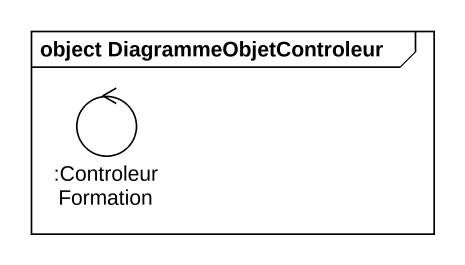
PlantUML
@startuml
mainframe object DiagrammeObjetControleur
control ":ControleurFormation" as ControleurFormation
@enduml
